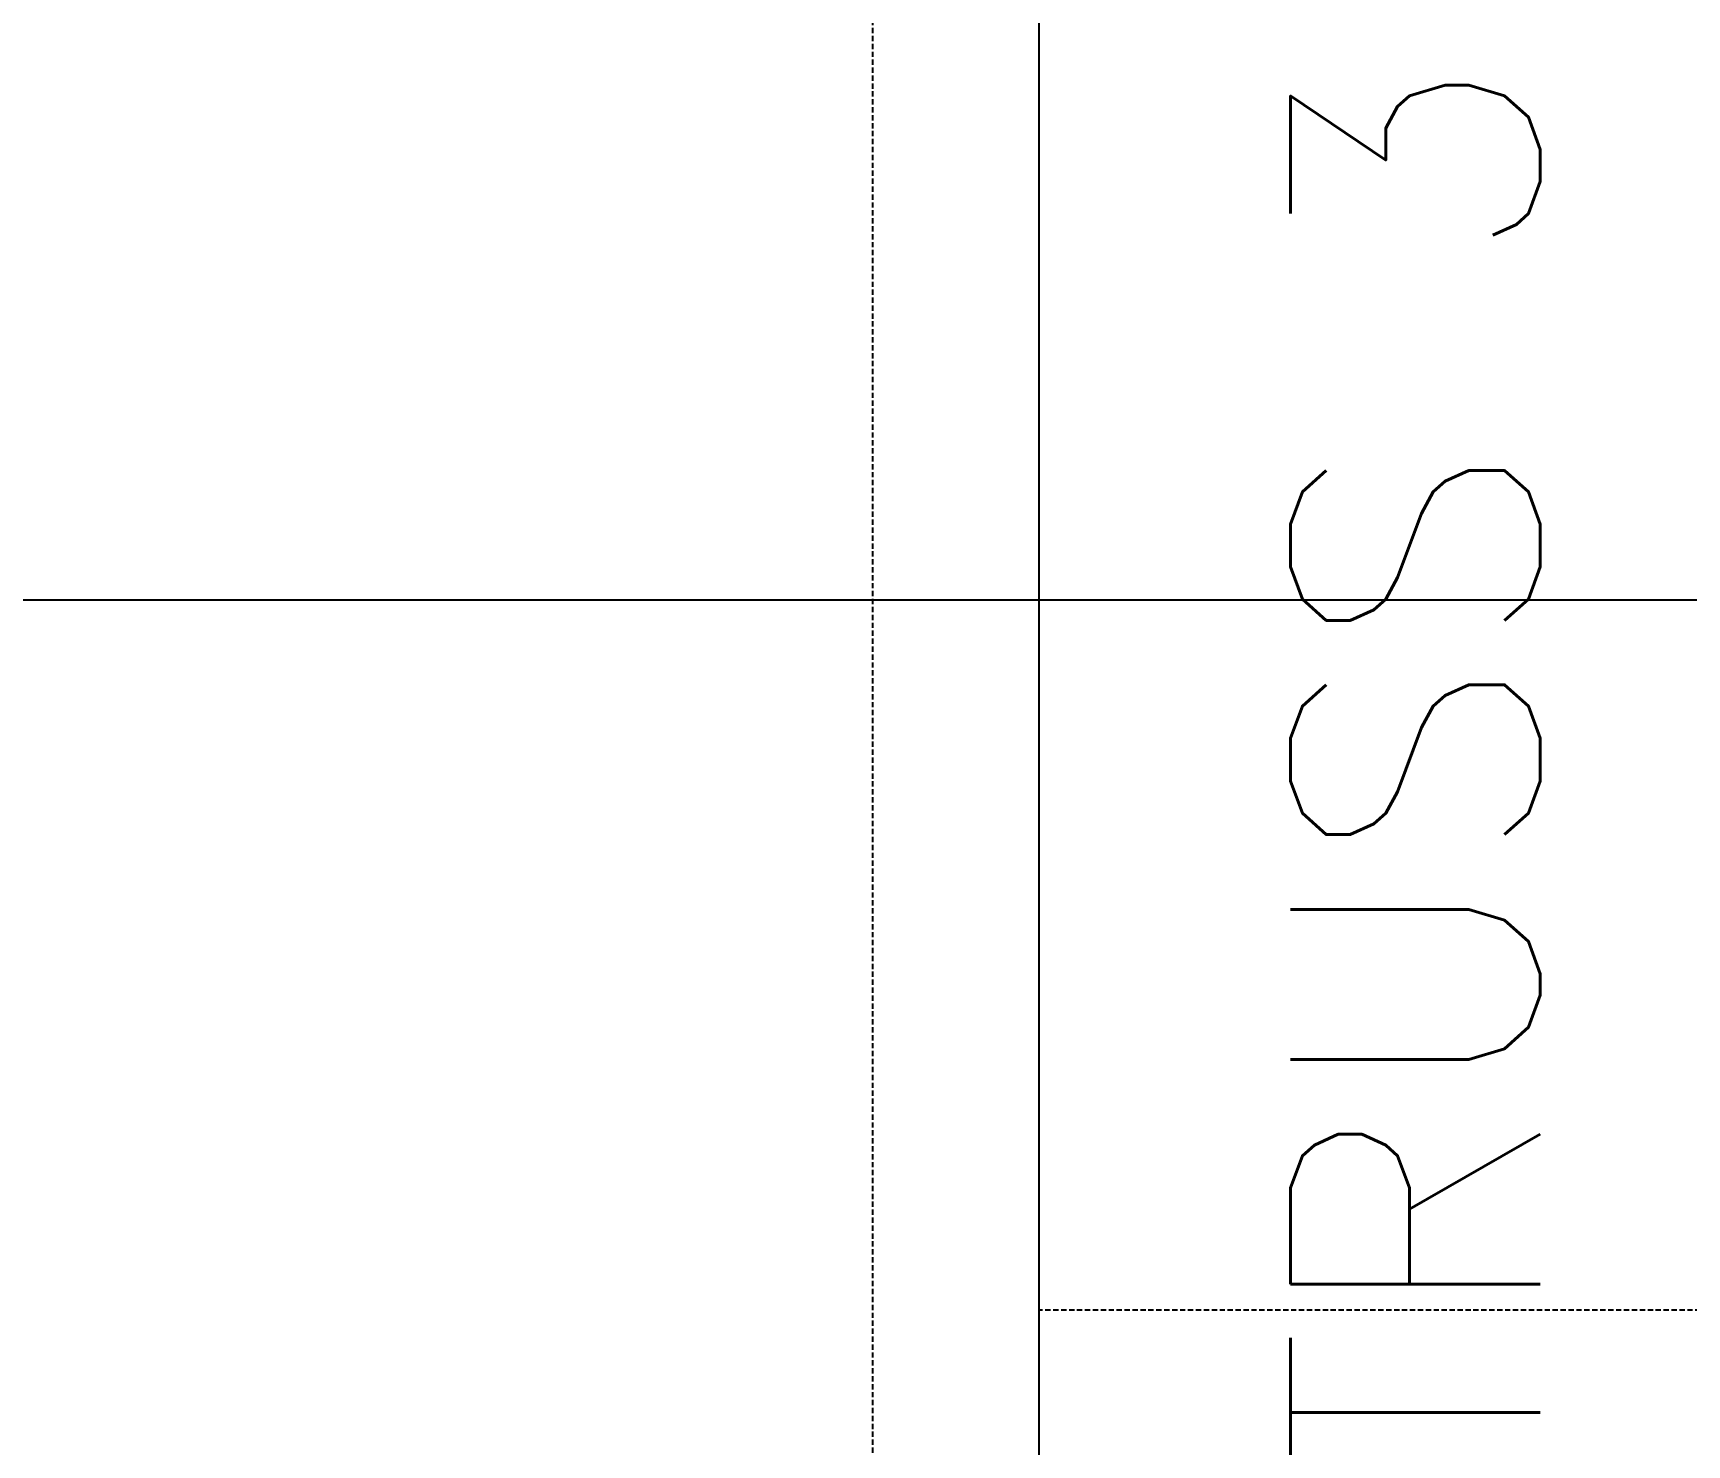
# Model space of a CAD drawing. Header units: millimetres. Extents: x 18078 to 182092, y 10648 to 75430.
# Drawn here: x 54859 to 55853, y 23050 to 23898 of the extents above; entities that cross this region are included whole.
import ezdxf

# ---------------------------------------------------------------- set-up
doc = ezdxf.new("R2010")
doc.units = ezdxf.units.MM
doc.linetypes.add('HIDDEN2', pattern=[4.7625, 3.175, -1.5875])
doc.styles.add('RomanS', font='romans.shx')

msp = doc.modelspace()

# ---------------------------------------------------------------- linework, layer by layer
at = {"color": 0}
for p, q in [((55463.95, 22130.96), (55463.95, 33580.96)), ((54463.95, 23557.47), (58913.95, 23557.47))]:
    msp.add_line(p, q, dxfattribs=at)
at = {"color": 0, "linetype": 'HIDDEN2'}
for p, q in [((55363.95, 23030.96), (55363.95, 25030.96)), ((55463.95, 23130.96), (55463.95, 25030.96)), ((57913.95, 23130.96), (55463.95, 23130.96))]:
    msp.add_line(p, q, dxfattribs=at)

# ---------------------------------------------------------------- texts
at = {"color": 7, "insert": (55614.98, 22188.64), "char_height": 150, "attachment_point": 1, "rotation": 90, "style": 'RomanS'}
msp.add_mtext_dynamic_manual_height_columns('RAFTER TRUSS 3', width=3851.6128, gutter_width=1250, heights=[0], dxfattribs=at)

doc.saveas('drawing.dxf')
